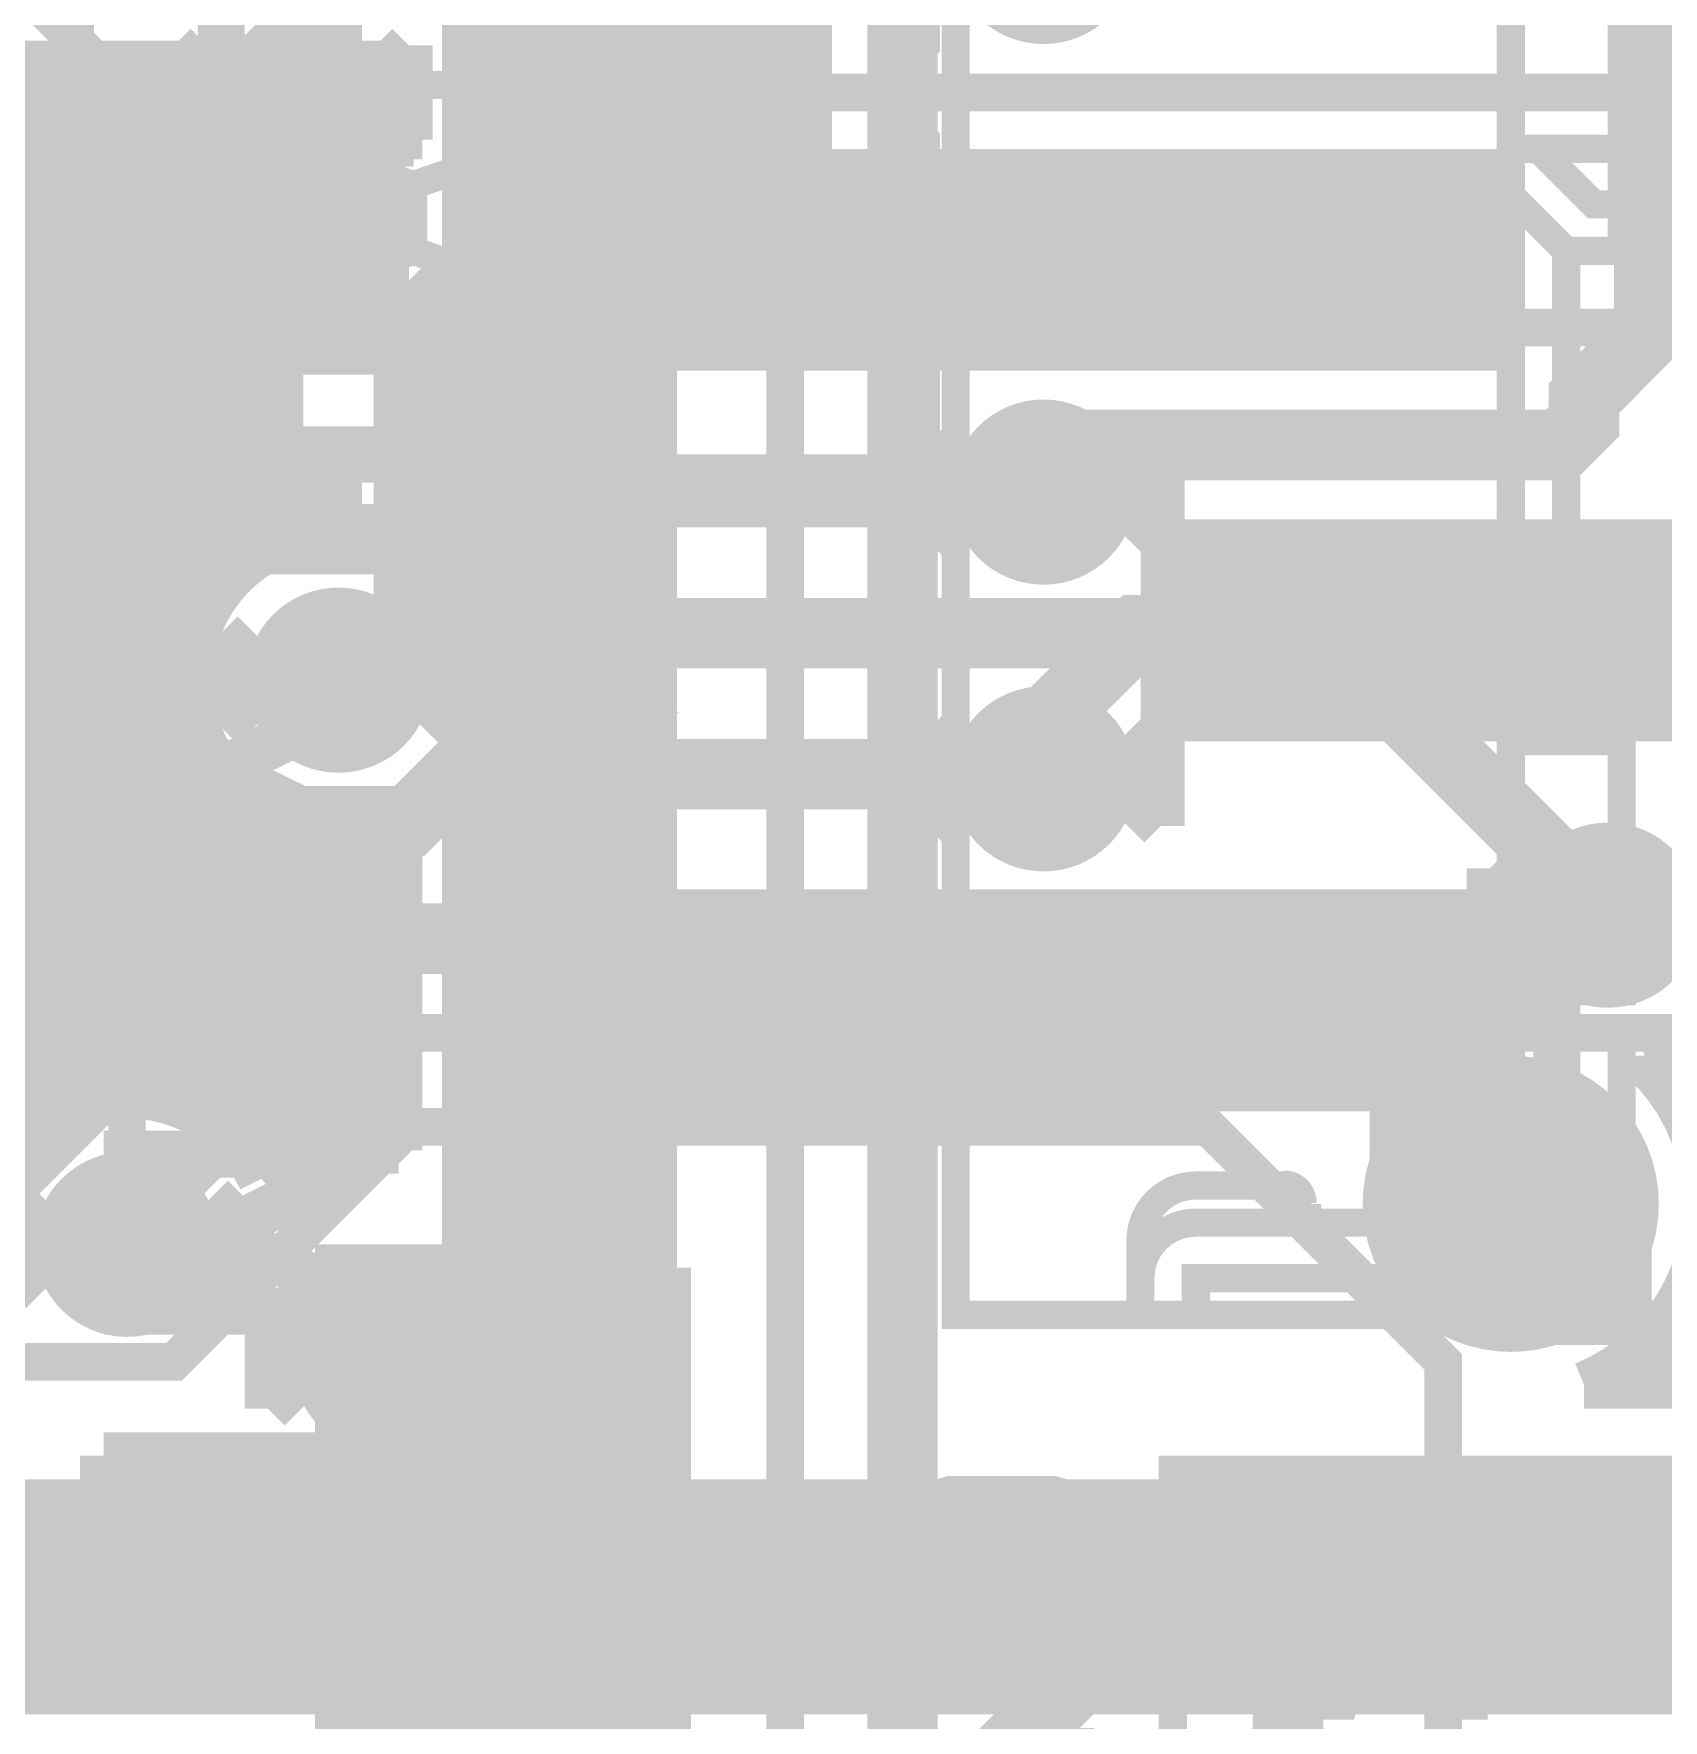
# Model space of a CAD drawing. Extents: x -10 to 131, y -93 to 209.
# Drawn here: x 12.07 to 20.87, y 31.21 to 40.32 of the extents above; entities that cross this region are included whole.
import ezdxf

# ---------------------------------------------------------------- set-up
doc = ezdxf.new("R2010")
doc.units = 0
doc.header["$MEASUREMENT"] = 0
doc.layers.get('0').update_dxf_attribs({"linetype": 'CONTINUOUS'})
for name, color, linetype in [('22-303-0_ASB', 7, 'CONTINUOUS'), ('22-303-0_AST', 7, 'CONTINUOUS'), ('22-303-0_BOT', 2, 'CONTINUOUS'), ('22-303-0_DRD', 6, 'CONTINUOUS'), ('22-303-0_DRL', 1, 'CONTINUOUS'), ('22-303-0_GND', 3, 'CONTINUOUS'), ('22-303-0_IN1', 10, 'CONTINUOUS'), ('22-303-0_SMB', 14, 'CONTINUOUS'), ('22-303-0_SMT', 9, 'CONTINUOUS'), ('22-303-0_SPB', 12, 'CONTINUOUS'), ('22-303-0_SPT', 11, 'CONTINUOUS'), ('22-303-0_SSB', 13, 'CONTINUOUS'), ('22-303-0_SST', 8, 'CONTINUOUS'), ('22-303-0_TOP', 15, 'CONTINUOUS'), ('THRUHOLE_NPT', 7, 'CONTINUOUS'), ('THRUHOLE_TAP', 2, 'CONTINUOUS')]:
    doc.layers.add(name, color=color, linetype=linetype)

# ---------------------------------------------------------------- blocks, each defined once
blk = doc.blocks.new('ROUND_28')
at = {"const_width": 0.54991}
blk.add_lwpolyline([(-0.274954, 0, 1), (0.274954, 0, 1)], format="xyb", close=True, dxfattribs=at)
blk = doc.blocks.new('RECTANGLE_29')
blk.add_solid([(2.74955, 0.59944), (2.74955, -0.59944), (-2.74955, 0.59944), (-2.74955, -0.59944)])
blk = doc.blocks.new('ROUND_65')
at = {"const_width": 0.29972}
blk.add_lwpolyline([(-0.14986, 0, 1), (0.14986, 0, 1)], format="xyb", close=True, dxfattribs=at)
blk = doc.blocks.new('ROUND_70')
at = {"const_width": 0.29972}
blk.add_lwpolyline([(-0.14986, 0, 1), (0.14986, 0, 1)], format="xyb", close=True, dxfattribs=at)
blk = doc.blocks.new('ROUND_75')
at = {"const_width": 0.29972}
blk.add_lwpolyline([(-0.14986, 0, 1), (0.14986, 0, 1)], format="xyb", close=True, dxfattribs=at)
blk = doc.blocks.new('ROUND_115')
at = {"const_width": 0.10033}
blk.add_lwpolyline([(-0.050164, 0, 1), (0.050164, 0, 1)], format="xyb", close=True, dxfattribs=at)
blk = doc.blocks.new('ROUND_116')
at = {"const_width": 0.10033}
blk.add_lwpolyline([(-0.050164, 0, 1), (0.050164, 0, 1)], format="xyb", close=True, dxfattribs=at)
blk = doc.blocks.new('ROUND_117')
at = {"const_width": 0.10033}
blk.add_lwpolyline([(-0.050164, 0, 1), (0.050164, 0, 1)], format="xyb", close=True, dxfattribs=at)
blk = doc.blocks.new('ROUND_85')
at = {"const_width": 0.8001}
blk.add_lwpolyline([(-0.40005, 0, 1), (0.40005, 0, 1)], format="xyb", close=True, dxfattribs=at)
blk = doc.blocks.new('ROUND_97')
at = {"const_width": 0.50038}
blk.add_lwpolyline([(-0.25019, 0, 1), (0.25019, 0, 1)], format="xyb", close=True, dxfattribs=at)
blk = doc.blocks.new('ROUND_98')
at = {"const_width": 0.50038}
blk.add_lwpolyline([(-0.25019, 0, 1), (0.25019, 0, 1)], format="xyb", close=True, dxfattribs=at)
blk = doc.blocks.new('ROUND_100')
at = {"const_width": 0.50038}
blk.add_lwpolyline([(-0.25019, 0, 1), (0.25019, 0, 1)], format="xyb", close=True, dxfattribs=at)
blk = doc.blocks.new('ROUND_101')
at = {"const_width": 0.0635}
blk.add_lwpolyline([(-0.03175, 0, 1), (0.03175, 0, 1)], format="xyb", close=True, dxfattribs=at)
blk = doc.blocks.new('RECTANGLE_9')
blk.add_solid([(0.4064, 0.4826), (0.4064, -0.4826), (-0.4064, 0.4826), (-0.4064, -0.4826)])
blk = doc.blocks.new('RECTANGLE_17')
blk.add_solid([(0.635, 0.508), (0.635, -0.508), (-0.635, 0.508), (-0.635, -0.508)])
blk = doc.blocks.new('ROUND_108')
at = {"const_width": 0.10033}
blk.add_lwpolyline([(-0.050164, 0, 1), (0.050164, 0, 1)], format="xyb", close=True, dxfattribs=at)

msp = doc.modelspace()

# ---------------------------------------------------------------- linework, layer by layer
at = {"layer": '22-303-0_ASB'}
for points, const_width in [([(18.04924, 43.20032), (18.04924, 43.40098), (17.05102, 43.40098), (17.05102, 33.401), (18.04924, 33.401)], 0.1524), ([(18.34896, 42.9006), (20.05076, 42.9006), (20.24888, 42.9006), (20.24888, 41.89984), (20.05076, 41.89984), (20.05076, 42.9006), (20.35048, 43.20032), (20.35048, 41.04894), (20.6502, 41.04894), (20.6502, 39.14902), (20.35048, 39.14902), (20.05076, 39.44874), (20.05076, 36.74872), (20.05076, 36.4998), (20.05076, 35.6997), (20.05076, 35.45078), (20.05076, 34.8996), (20.05076, 33.89884), (20.35048, 33.59912), (18.34896, 33.59912), (18.34896, 33.401), (18.04924, 33.401), (18.04924, 33.59912)], 0.1524), ([(13.081, 40.08882), (13.081, 40.72382), (13.29182, 40.93718), (13.50518, 40.93718), (13.716, 40.72382), (13.716, 40.08882), (12.446, 40.08882)], 0.254), ([(20.6502, 40.80002), (20.50034, 40.80002), (20.20062, 40.5003), (20.05076, 40.5003), (20.05076, 39.7002)], 0.1524), ([(20.6502, 39.40048), (20.50034, 39.40048), (20.20062, 39.7002), (20.05076, 39.7002), (20.05076, 39.44874)], 0.1524), ([(20.6502, 39.7002), (20.20062, 39.7002)], 0.1524), ([(13.081, 39.15918), (12.446, 39.47668)], 0.254), ([(13.081, 38.62832), (13.081, 39.26332), (13.29182, 39.47668), (13.50518, 39.47668), (13.716, 39.26332), (13.716, 38.62832), (12.446, 38.62832)], 0.254), ([(17.05102, 39.40048), (15.0495, 39.40048), (15.0495, 39.10076), (15.0495, 38.80104), (17.05102, 38.80104)], 0.1524), ([(20.35048, 39.14902), (20.35048, 37.05098), (20.6502, 37.05098), (20.6502, 35.14852), (20.35048, 35.14852), (20.35048, 33.59912)], 0.1524), ([(12.446, 38.01618), (12.446, 37.592)], 0.254), ([(13.716, 38.01618), (13.716, 37.592)], 0.254), ([(12.446, 37.80282), (13.716, 37.80282)], 0.254), ([(20.05076, 36.74872), (20.35048, 37.05098)], 0.1524), ([(12.446, 36.7665), (13.716, 36.7665), (13.50518, 36.55568), (13.081, 36.34232), (13.50518, 36.1315), (13.716, 35.92068), (12.446, 35.92068)], 0.254), ([(20.20062, 36.4998), (20.50034, 36.79952), (20.6502, 36.79952)], 0.1524), ([(20.05076, 36.4998), (20.20062, 36.4998), (20.6502, 36.4998)], 0.1524), ([(20.05076, 35.6997), (20.20062, 35.6997), (20.6502, 35.6997)], 0.1524), ([(20.6502, 35.39998), (20.50034, 35.39998), (20.20062, 35.6997)], 0.1524), ([(17.05102, 35.39998), (15.0495, 35.39998), (15.0495, 35.10026), (15.0495, 34.80054), (17.05102, 34.80054)], 0.1524), ([(20.35048, 35.14852), (20.05076, 35.45078)], 0.1524), ([(12.446, 35.09518), (12.446, 35.306), (12.65682, 35.306), (12.65682, 35.09518), (12.446, 35.09518)], 0.254), ([(18.34896, 33.89884), (20.05076, 33.89884), (20.24888, 33.89884), (20.24888, 34.8996), (20.05076, 34.8996)], 0.1524), ([(20.6502, 33.401), (21.04898, 33.401), (21.04898, 34.8996), (20.6502, 34.8996), (20.6502, 33.401), (18.34896, 33.401)], 0.1524), ([(12.446, 34.26968), (13.716, 34.26968), (13.50518, 34.05632), (13.081, 33.8455), (13.50518, 33.63468), (13.716, 33.42132), (12.446, 33.42132)], 0.254), ([(18.84934, 34.0995), (18.34896, 34.0995)], 0.1524), ([(18.95094, 33.89884), (18.95094, 34.00044)], 0.1524), ([(18.04924, 33.79978), (18.04924, 33.59912)], 0.1524)]:
    msp.add_lwpolyline(points, dxfattribs=dict(at, const_width=const_width))
at = {"layer": '22-303-0_ASB', "const_width": 0.1524}
for points in [[(19.05, 39.40048, 0.4142136), (18.75028, 39.10076)], [(19.34972, 39.10076, 0.4142136), (19.05, 39.40048)], [(18.75028, 39.10076, 0.4142136), (19.05, 38.80104)], [(19.05, 38.80104, 0.4142136), (19.34972, 39.10076)], [(19.05, 37.39896, 0.4142136), (18.75028, 37.09924)], [(19.34972, 37.09924, 0.4142136), (19.05, 37.39896)], [(18.75028, 37.09924, 0.4142136), (19.05, 36.79952)], [(19.05, 36.79952, 0.4142136), (19.34972, 37.09924)], [(19.05, 35.39998, 0.4142136), (18.75028, 35.10026)], [(19.34972, 35.10026, 0.4142136), (19.05, 35.39998)], [(18.75028, 35.10026, 0.4142136), (19.05, 34.80054)], [(19.05, 34.80054, 0.4142136), (19.34972, 35.10026)], [(18.34896, 34.0995, 0.4142136), (18.04924, 33.79978)], [(18.92554, 34.00552, 0.4142136), (18.82648, 34.10458)], [(18.34896, 33.89884, 0.4142136), (18.04924, 33.59912)]]:
    msp.add_lwpolyline(points, format="xyb", dxfattribs=at)
at = {"layer": '22-303-0_AST', "const_width": 0.1524}
for points in [[(12.319, 42.037), (16.891, 42.037), (16.891, 40.259), (16.637, 40.005), (16.891, 39.751), (16.891, 37.973), (12.319, 37.973), (12.319, 42.037)], [(13.61186, 39.9288), (13.61186, 40.16502)], [(13.61186, 40.04564), (14.62786, 40.04564), (14.45768, 40.16502)], [(14.11986, 39.14902), (14.29004, 39.0906), (14.45768, 39.0906), (14.62786, 39.14902), (14.62786, 39.50462), (14.45768, 39.56304), (14.29004, 39.56304), (14.11986, 39.50462), (14.11986, 39.14902), (13.94968, 39.0906), (13.78204, 39.0906), (13.61186, 39.14902), (13.61186, 39.50462), (13.78204, 39.56304), (13.94968, 39.56304), (14.11986, 39.50462)], [(18.2245, 30.9245), (21.1455, 30.9245), (21.1455, 32.5628), (18.2245, 32.5628), (18.2245, 30.9245)], [(19.80946, 31.29026), (19.80946, 32.30626), (19.69008, 32.13608)], [(19.20748, 31.4579), (19.14906, 31.29026), (18.79346, 31.29026), (18.7325, 31.4579), (18.7325, 32.13608), (18.79346, 32.30626), (19.14906, 32.30626), (19.20748, 32.13608)], [(20.4089, 31.29026), (20.7645, 32.30626), (20.29206, 32.30626)], [(19.9263, 31.29026), (19.69008, 31.29026)]]:
    msp.add_lwpolyline(points, dxfattribs=at)
at = {"layer": '22-303-0_BOT'}
for points, const_width in [([(17.526, 37.846), (17.78, 38.1), (20.32, 38.1), (20.447, 38.227), (20.447, 38.354), (20.80006, 38.70706), (20.80006, 41.09974)], 0.381), ([(14.04112, 40.1574), (10.28446, 40.1574)], 0.254), ([(12.1666, 40.1574), (12.1666, 34.4805)], 0.254), ([(12.3952, 40.1574), (12.3952, 34.5694)], 0.254), ([(12.6238, 40.1574), (12.6238, 34.58718)], 0.254), ([(12.8524, 40.1574), (12.8524, 34.53892)], 0.254), ([(13.081, 40.1574), (13.081, 37.32784)], 0.254), ([(13.3096, 40.1574), (13.3096, 37.5285)], 0.254), ([(13.5382, 40.1574), (13.5382, 39.13886)], 0.254), ([(13.7668, 40.1574), (13.7668, 39.37508)], 0.254), ([(13.9954, 40.1574), (13.9954, 39.60368)], 0.254), ([(14.04112, 40.1574), (14.04112, 39.64432)], 0.254), ([(14.04112, 40.0558), (10.18286, 40.0558)], 0.254), ([(14.04112, 39.8272), (9.95426, 39.8272)], 0.254), ([(13.98778, 39.5986), (9.72566, 39.5986)], 0.254), ([(13.97762, 39.5859), (13.60932, 39.2176)], 0.254), ([(13.75918, 39.37), (11.03884, 39.37)], 0.254), ([(13.716, 36.83), (14.097, 37.211), (14.097, 38.71976), (14.478, 39.10076), (17.29994, 39.10076)], 0.381), ([(13.54074, 39.1414), (11.2395, 39.1414)], 0.254), ([(13.42644, 38.9128), (11.3284, 38.9128)], 0.254), ([(13.3985, 38.71976), (13.3985, 37.57168)], 0.254), ([(13.3985, 38.6842), (11.34618, 38.6842)], 0.254), ([(13.3985, 38.4556), (11.29792, 38.4556)], 0.254), ([(13.3985, 38.227), (11.16838, 38.227)], 0.254), ([(13.3985, 37.9984), (10.8712, 37.9984)], 0.254), ([(13.3985, 37.7698), (8.63854, 37.7698)], 0.254), ([(13.33246, 37.5412), (2.1336, 37.5412)], 0.254), ([(13.0683, 37.3126), (2.11328, 37.3126)], 0.254), ([(20.80006, 37.09924), (18.034, 37.09924), (17.526, 36.59124), (17.526, 36.2966)], 0.381), ([(12.94892, 37.084), (1.99898, 37.084)], 0.254), ([(12.90828, 36.8554), (1.77546, 36.8554)], 0.254), ([(12.93368, 36.6268), (1.54686, 36.6268)], 0.254), ([(13.03274, 36.3982), (1.31826, 36.3982)], 0.254), ([(13.081, 36.32962), (13.081, 34.40938)], 0.254), ([(13.25118, 36.1696), (1.08966, 36.1696)], 0.254), ([(13.3096, 36.1315), (13.3096, 34.14268)], 0.254), ([(13.9954, 36.07054), (13.9954, 34.29)], 0.254), ([(14.04112, 36.09086), (14.04112, 34.29)], 0.254), ([(13.5382, 36.0426), (13.5382, 34.2646)], 0.254), ([(13.7668, 36.02228), (13.7668, 34.29)], 0.254), ([(14.04112, 35.941), (0.86106, 35.941)], 0.254), ([(14.04112, 35.7124), (0.63246, 35.7124)], 0.254), ([(20.574, 35.56), (20.11426, 35.10026), (17.29994, 35.10026)], 0.381), ([(14.04112, 35.4838), (0.40386, 35.4838)], 0.254), ([(14.04112, 35.2552), (0.17526, 35.2552)], 0.254), ([(14.04112, 35.0266), (-0.0508, 35.0266)], 0.254), ([(14.04112, 34.798), (-0.2794, 34.798)], 0.254), ([(26.0985, 34.798), (20.8407, 34.798)], 0.254), ([(20.8534, 34.80054), (20.8534, 34.68624)], 0.254), ([(12.39266, 34.5694), (-0.508, 34.5694)], 0.254), ([(14.04112, 34.5694), (12.75334, 34.5694)], 0.254), ([(26.0985, 34.5694), (20.93976, 34.5694)], 0.254), ([(11.9888, 34.3408), (-0.5334, 34.3408)], 0.254), ([(14.04112, 34.3408), (13.15466, 34.3408)], 0.254), ([(14.04112, 34.29), (13.716, 34.29)], 0.254), ([(13.716, 33.655), (13.716, 32.639)], 0.254), ([(15.494, 33.655), (13.716, 33.655)], 0.254), ([(15.494, 33.655), (15.494, 30.226), (13.716, 30.226)], 0.254), ([(13.9192, 33.655), (13.9192, 30.226)], 0.254), ([(14.1478, 33.655), (14.1478, 30.226)], 0.254), ([(14.3764, 33.655), (14.3764, 30.226)], 0.254), ([(14.605, 33.655), (14.605, 30.226)], 0.254), ([(14.8336, 33.655), (14.8336, 30.226)], 0.254), ([(15.0622, 33.655), (15.0622, 30.226)], 0.254), ([(15.2908, 33.655), (15.2908, 30.226)], 0.254), ([(15.494, 33.528), (13.716, 33.528)], 0.254), ([(26.0985, 33.4264), (20.93722, 33.4264)], 0.254), ([(15.494, 33.2994), (13.716, 33.2994)], 0.254), ([(20.8534, 33.3121), (20.8534, 33.02)], 0.254), ([(26.0096, 33.1978), (20.7391, 33.1978)], 0.254), ([(15.494, 33.0708), (13.716, 33.0708)], 0.254), ([(20.6248, 33.11144), (20.6248, 33.02)], 0.254), ([(25.98928, 33.02), (20.447, 33.02)], 0.254), ([(25.98928, 33.02), (20.447, 33.02)], 0.254), ([(15.494, 32.8422), (13.716, 32.8422)], 0.254), ([(12.446, 32.639), (12.446, 31.369)], 0.254), ([(13.716, 32.639), (12.446, 32.639)], 0.254), ([(15.494, 32.6136), (12.446, 32.6136)], 0.254), ([(12.5476, 32.639), (12.5476, 31.369)], 0.254), ([(12.7762, 32.639), (12.7762, 31.369)], 0.254), ([(13.0048, 32.639), (13.0048, 31.369)], 0.254), ([(13.2334, 32.639), (13.2334, 31.369)], 0.254), ([(13.462, 32.639), (13.462, 31.369)], 0.254), ([(13.6906, 32.639), (13.6906, 31.369)], 0.254), ([(12.954, 31.877), (8.509, 31.877), (4.445, 31.877)], 1.27), ([(4.445, 31.877), (8.509, 31.877), (12.954, 31.877)], 1.27), ([(8.509, 31.877), (12.954, 31.877)], 1.27), ([(15.494, 32.385), (12.446, 32.385)], 0.254), ([(13.97, 31.877), (12.954, 31.877)], 1.27), ([(14.859, 31.877), (13.97, 31.877)], 1.27), ([(13.97, 31.877), (14.859, 31.877), (28.067, 31.877), (30.48, 31.877)], 1.27), ([(13.97, 31.877), (14.859, 31.877)], 1.27), ([(13.97, 31.877), (14.859, 31.877), (28.067, 31.877)], 1.27), ([(15.494, 32.1564), (12.446, 32.1564)], 0.254), ([(15.494, 31.9278), (12.446, 31.9278)], 0.254), ([(15.494, 31.6992), (12.446, 31.6992)], 0.254), ([(15.494, 31.4706), (12.446, 31.4706)], 0.254), ([(13.716, 31.369), (12.446, 31.369)], 0.254), ([(13.716, 31.369), (13.716, 30.226)], 0.254), ([(15.494, 31.242), (13.716, 31.242)], 0.254)]:
    msp.add_lwpolyline(points, dxfattribs=dict(at, const_width=const_width))
at = {"layer": '22-303-0_BOT', "const_width": 0.254}
for points in [[(14.04112, 39.64432, 0.027746), (13.98362, 39.5926)], [(14.04112, 39.64432, 0.027746), (13.98362, 39.5926)], [(13.6017, 39.21252, 0.1982443), (13.39833, 38.71976)], [(13.3985, 37.57168, 0.3001342), (12.90828, 36.83)], [(12.90828, 36.83, 0.4142136), (13.716, 36.02228)], [(13.716, 36.02228, 0.1039696), (14.04121, 36.09064)], [(20.77974, 34.77768, 0.3407477), (21.38172, 35.56)], [(21.1074, 34.00044, 0.2073352), (20.77335, 34.77138)], [(12.573, 34.58972, 0.4142136), (11.76528, 33.782)], [(13.29944, 34.13506, 0.2871217), (12.573, 34.58972)], [(13.716, 34.29, 0.1806004), (13.29983, 34.13461)], [(20.447, 33.02, 0.3057028), (21.1074, 34.00044)]]:
    msp.add_lwpolyline(points, format="xyb", dxfattribs=at)
at = {"layer": '22-303-0_DRD', "const_width": 0.254}
for points in [[(17.526, 40.386), (16.891, 41.021)], [(18.161, 41.021), (17.526, 40.386)], [(12.827, 39.751), (13.462, 40.386)], [(13.462, 40.386), (14.097, 39.751)], [(12.827, 40.259), (12.827, 39.751)], [(13.462, 39.624), (12.827, 40.259)], [(14.097, 40.259), (13.462, 39.624)], [(14.097, 39.751), (14.097, 40.259)], [(16.891, 37.592), (17.526, 38.227)], [(17.526, 38.227), (18.161, 37.592)], [(16.891, 38.1), (16.891, 37.592)], [(17.526, 37.465), (16.891, 38.1)], [(18.161, 38.1), (17.526, 37.465)], [(18.161, 37.592), (18.161, 38.1)], [(13.081, 36.576), (13.716, 37.211)], [(13.716, 37.211), (14.351, 36.576)], [(13.081, 37.084), (13.081, 36.576)], [(13.716, 36.449), (13.081, 37.084)], [(14.351, 37.084), (13.716, 36.449)], [(14.351, 36.576), (14.351, 37.084)], [(16.891, 36.0426), (17.526, 36.6776)], [(17.526, 36.6776), (18.161, 36.0426)], [(16.891, 36.5506), (16.891, 36.0426)], [(17.526, 35.9156), (16.891, 36.5506)], [(18.161, 36.5506), (17.526, 35.9156)], [(18.161, 36.0426), (18.161, 36.5506)], [(19.939, 35.306), (20.574, 35.941)], [(20.574, 35.941), (21.209, 35.306)], [(19.939, 35.814), (19.939, 35.306)], [(20.574, 35.179), (19.939, 35.814)], [(21.209, 35.814), (20.574, 35.179)], [(19.41576, 34.63544), (19.41576, 34.00044)], [(20.05076, 34.63544), (19.41576, 34.63544)], [(20.05076, 33.36544), (20.05076, 34.63544)], [(11.938, 33.528), (12.573, 34.163)], [(12.573, 34.163), (13.208, 33.528)], [(12.573, 33.401), (11.938, 34.036)], [(13.208, 34.036), (12.573, 33.401)], [(13.208, 33.528), (13.208, 34.036)], [(19.41576, 34.00044), (20.68576, 34.00044)], [(20.68576, 34.00044), (20.68576, 33.36544)], [(13.335, 32.893), (13.97, 33.528)], [(13.97, 33.528), (14.605, 32.893)], [(14.224, 32.893), (14.859, 33.528)], [(14.859, 33.528), (15.494, 32.893)], [(13.335, 33.401), (13.335, 32.893)], [(13.97, 32.766), (13.335, 33.401)], [(14.605, 33.401), (13.97, 32.766)], [(14.224, 33.401), (14.224, 32.893)], [(14.859, 32.766), (14.224, 33.401)], [(14.605, 32.893), (14.605, 33.401)], [(15.494, 33.401), (14.859, 32.766)], [(15.494, 32.893), (15.494, 33.401)], [(20.68576, 33.36544), (20.05076, 33.36544)], [(12.319, 31.623), (12.954, 32.258)], [(12.954, 32.258), (13.589, 31.623)], [(13.335, 31.623), (13.97, 32.258)], [(13.97, 32.258), (14.605, 31.623)], [(14.224, 31.623), (14.859, 32.258)], [(14.224, 31.623), (14.859, 32.258)], [(14.859, 32.258), (15.494, 31.623)], [(14.859, 32.258), (15.494, 31.623)], [(12.319, 32.131), (12.319, 31.623)], [(12.954, 31.496), (12.319, 32.131)], [(13.589, 32.131), (12.954, 31.496)], [(13.335, 32.131), (13.335, 31.623)], [(13.97, 31.496), (13.335, 32.131)], [(13.589, 31.623), (13.589, 32.131)], [(14.605, 32.131), (13.97, 31.496)], [(14.224, 32.131), (14.224, 31.623)], [(14.859, 31.496), (14.224, 32.131)], [(14.224, 32.131), (14.224, 31.623)], [(14.859, 31.496), (14.224, 32.131)], [(14.605, 31.623), (14.605, 32.131)], [(15.494, 32.131), (14.859, 31.496)], [(15.494, 32.131), (14.859, 31.496)], [(15.494, 31.623), (15.494, 32.131)], [(15.494, 31.623), (15.494, 32.131)]]:
    msp.add_lwpolyline(points, dxfattribs=at)
at = {"layer": '22-303-0_IN1'}
for points, const_width in [([(14.9098, 31.877), (14.9098, 54.0258), (16.51, 55.626)], 1.27), ([(9.398, 44.45), (9.398, 43.18), (12.573, 40.005), (12.573, 33.782)], 0.2032), ([(17.399, 42.037), (17.399, 41.656), (16.764, 41.021), (16.764, 30.48)], 0.381), ([(16.129, 41.402), (16.129, 25.908), (16.51, 25.527)], 0.2032), ([(15.494, 33.655), (13.716, 33.655), (13.716, 30.226)], 0.254), ([(13.8176, 33.655), (13.8176, 30.226)], 0.254), ([(14.0462, 33.655), (14.0462, 30.226)], 0.254), ([(14.2748, 33.655), (14.2748, 30.226)], 0.254), ([(14.5034, 33.655), (14.5034, 30.226)], 0.254), ([(14.732, 33.655), (14.732, 30.226)], 0.254), ([(14.9606, 33.655), (14.9606, 30.226)], 0.254), ([(15.1892, 33.655), (15.1892, 30.226)], 0.254), ([(15.4178, 33.655), (15.4178, 30.226)], 0.254), ([(15.494, 33.655), (15.494, 30.226)], 0.254), ([(15.494, 33.528), (13.716, 33.528)], 0.254), ([(15.494, 33.2994), (13.716, 33.2994)], 0.254), ([(15.494, 33.0708), (13.716, 33.0708)], 0.254), ([(15.494, 32.8422), (13.716, 32.8422)], 0.254), ([(15.494, 32.6136), (13.716, 32.6136)], 0.254), ([(15.494, 32.385), (13.716, 32.385)], 0.254), ([(15.494, 32.1564), (13.716, 32.1564)], 0.254), ([(15.494, 31.9278), (13.716, 31.9278)], 0.254), ([(14.859, 31.877), (14.9098, 31.877)], 0.381), ([(15.494, 31.6992), (13.716, 31.6992)], 0.254), ([(15.494, 31.4706), (13.716, 31.4706)], 0.254), ([(15.494, 31.242), (13.716, 31.242)], 0.254)]:
    msp.add_lwpolyline(points, dxfattribs=dict(at, const_width=const_width))
at = {"layer": '22-303-0_SSB'}
for points, const_width in [([(18.04924, 43.20032), (18.04924, 43.40098), (17.05102, 43.40098), (17.05102, 33.401), (18.04924, 33.401)], 0.1524), ([(18.34896, 42.9006), (20.05076, 42.9006), (20.24888, 42.9006), (20.24888, 41.89984), (20.05076, 41.89984), (20.05076, 42.9006), (20.35048, 43.20032), (20.35048, 41.04894), (20.6502, 41.04894), (20.6502, 39.14902), (20.35048, 39.14902), (20.05076, 39.44874), (20.05076, 36.74872), (20.05076, 36.4998), (20.05076, 35.6997), (20.05076, 35.45078), (20.05076, 34.8996), (20.05076, 33.89884), (20.35048, 33.59912), (18.34896, 33.59912), (18.34896, 33.401), (18.04924, 33.401), (18.04924, 33.59912)], 0.1524), ([(13.081, 40.08882), (13.081, 40.72382), (13.29182, 40.93718), (13.50518, 40.93718), (13.716, 40.72382), (13.716, 40.08882), (12.446, 40.08882)], 0.254), ([(20.6502, 40.80002), (20.50034, 40.80002), (20.20062, 40.5003), (20.05076, 40.5003), (20.05076, 39.7002)], 0.1524), ([(20.6502, 39.40048), (20.50034, 39.40048), (20.20062, 39.7002), (20.05076, 39.7002), (20.05076, 39.44874)], 0.1524), ([(20.6502, 39.7002), (20.20062, 39.7002)], 0.1524), ([(13.081, 39.15918), (12.446, 39.47668)], 0.254), ([(13.081, 38.62832), (13.081, 39.26332), (13.29182, 39.47668), (13.50518, 39.47668), (13.716, 39.26332), (13.716, 38.62832), (12.446, 38.62832)], 0.254), ([(17.05102, 39.40048), (15.0495, 39.40048), (15.0495, 39.10076), (15.0495, 38.80104), (17.05102, 38.80104)], 0.1524), ([(20.35048, 39.14902), (20.35048, 37.05098), (20.6502, 37.05098), (20.6502, 35.14852), (20.35048, 35.14852), (20.35048, 33.59912)], 0.1524), ([(12.446, 38.01618), (12.446, 37.592)], 0.254), ([(13.716, 38.01618), (13.716, 37.592)], 0.254), ([(12.446, 37.80282), (13.716, 37.80282)], 0.254), ([(20.05076, 36.74872), (20.35048, 37.05098)], 0.1524), ([(12.446, 36.7665), (13.716, 36.7665), (13.50518, 36.55568), (13.081, 36.34232), (13.50518, 36.1315), (13.716, 35.92068), (12.446, 35.92068)], 0.254), ([(20.20062, 36.4998), (20.50034, 36.79952), (20.6502, 36.79952)], 0.1524), ([(20.05076, 36.4998), (20.20062, 36.4998), (20.6502, 36.4998)], 0.1524), ([(20.05076, 35.6997), (20.20062, 35.6997), (20.6502, 35.6997)], 0.1524), ([(20.6502, 35.39998), (20.50034, 35.39998), (20.20062, 35.6997)], 0.1524), ([(17.05102, 35.39998), (15.0495, 35.39998), (15.0495, 35.10026), (15.0495, 34.80054), (17.05102, 34.80054)], 0.1524), ([(20.35048, 35.14852), (20.05076, 35.45078)], 0.1524), ([(12.446, 35.09518), (12.446, 35.306), (12.65682, 35.306), (12.65682, 35.09518), (12.446, 35.09518)], 0.254), ([(18.34896, 33.89884), (20.05076, 33.89884), (20.24888, 33.89884), (20.24888, 34.8996), (20.05076, 34.8996)], 0.1524), ([(20.6502, 33.401), (21.04898, 33.401), (21.04898, 34.8996), (20.6502, 34.8996), (20.6502, 33.401), (18.34896, 33.401)], 0.1524), ([(12.446, 34.26968), (13.716, 34.26968), (13.50518, 34.05632), (13.081, 33.8455), (13.50518, 33.63468), (13.716, 33.42132), (12.446, 33.42132)], 0.254), ([(18.84934, 34.0995), (18.34896, 34.0995)], 0.1524), ([(18.95094, 33.89884), (18.95094, 34.00044)], 0.1524), ([(18.04924, 33.79978), (18.04924, 33.59912)], 0.1524)]:
    msp.add_lwpolyline(points, dxfattribs=dict(at, const_width=const_width))
at = {"layer": '22-303-0_SSB', "const_width": 0.1524}
for points in [[(19.05, 39.40048, 0.4142136), (18.75028, 39.10076)], [(19.34972, 39.10076, 0.4142136), (19.05, 39.40048)], [(18.75028, 39.10076, 0.4142136), (19.05, 38.80104)], [(19.05, 38.80104, 0.4142136), (19.34972, 39.10076)], [(19.05, 37.39896, 0.4142136), (18.75028, 37.09924)], [(19.34972, 37.09924, 0.4142136), (19.05, 37.39896)], [(18.75028, 37.09924, 0.4142136), (19.05, 36.79952)], [(19.05, 36.79952, 0.4142136), (19.34972, 37.09924)], [(19.05, 35.39998, 0.4142136), (18.75028, 35.10026)], [(19.34972, 35.10026, 0.4142136), (19.05, 35.39998)], [(18.75028, 35.10026, 0.4142136), (19.05, 34.80054)], [(19.05, 34.80054, 0.4142136), (19.34972, 35.10026)], [(18.34896, 34.0995, 0.4142136), (18.04924, 33.79978)], [(18.92554, 34.00552, 0.4142136), (18.82648, 34.10458)], [(18.34896, 33.89884, 0.4142136), (18.04924, 33.59912)]]:
    msp.add_lwpolyline(points, format="xyb", dxfattribs=at)
at = {"layer": '22-303-0_SST', "const_width": 0.1524}
for points in [[(12.319, 42.037), (12.319, 37.973), (16.891, 37.973), (16.891, 39.751), (16.637, 40.005), (16.891, 40.259), (16.891, 42.037), (12.319, 42.037)], [(14.57198, 37.58438), (14.42974, 37.5412), (14.42974, 37.37102), (14.57198, 37.33038), (14.71168, 37.24402), (15.13586, 37.24402), (15.2781, 37.2872), (15.2781, 37.5412), (15.13586, 37.58438), (14.57198, 37.58438)], [(14.71168, 37.4142), (14.42974, 37.24402)], [(14.42974, 36.64458), (14.42974, 36.81222)], [(14.42974, 36.7284), (15.2781, 36.7284), (15.13586, 36.81222)], [(14.85392, 35.99942), (14.99362, 35.95878), (15.13586, 35.95878), (15.2781, 35.99942), (15.2781, 36.25342), (15.13586, 36.2966), (14.99362, 36.2966), (14.85392, 36.25342), (14.85392, 35.99942), (14.71168, 35.95878), (14.57198, 35.95878), (14.42974, 35.99942), (14.42974, 36.25342), (14.57198, 36.2966), (14.71168, 36.2966), (14.85392, 36.25342)], [(14.20876, 32.639), (14.06906, 32.68218), (14.06906, 32.93618), (14.20876, 32.97682), (14.77518, 32.97682), (14.91488, 32.93618), (14.91488, 32.68218), (14.77518, 32.639)], [(18.2245, 30.9245), (21.1455, 30.9245), (21.1455, 32.5628), (18.2245, 32.5628), (18.2245, 30.9245)], [(17.018, 32.11576), (16.87576, 32.15894), (16.87576, 32.41294), (17.018, 32.45358), (17.58188, 32.45358), (17.72412, 32.41294), (17.72412, 32.15894), (17.58188, 32.11576)], [(14.351, 31.9532), (14.351, 32.29102), (14.91488, 32.12338), (14.91488, 32.03702), (14.06906, 32.03702)], [(16.87576, 31.51378), (16.87576, 31.68396)], [(16.87576, 31.60014), (17.72412, 31.60014), (17.58188, 31.68396)], [(14.351, 31.2674), (14.351, 31.60522), (14.91488, 31.43758), (14.91488, 31.35122), (14.06906, 31.35122)], [(16.87576, 31.08198), (17.72412, 30.82798), (17.72412, 31.16834)]]:
    msp.add_lwpolyline(points, dxfattribs=at)
at = {"layer": '22-303-0_TOP'}
for points, const_width in [([(13.462, 40.005), (13.462, 38.989)], 0.381), ([(15.748, 40.005), (24.765, 40.005)], 0.2032), ([(-6.477, 39.243), (4.572, 39.243), (6.096, 37.719), (6.604, 37.719), (8.001, 39.116), (9.017, 39.116), (10.033, 38.1), (14.224, 38.1), (14.859, 38.735), (24.765, 38.735), (25.908, 39.878), (52.324, 39.878), (53.086, 39.116)], 0.2032), ([(4.07416, 29.72054), (4.07416, 31.115), (2.794, 32.39516), (2.794, 35.179), (3.302, 35.687), (10.668, 35.687), (12.573, 37.592), (14.478, 37.592), (14.732, 37.846), (17.526, 37.846)], 0.381), ([(6.67512, 29.72054), (6.67512, 33.0835), (8.00608, 34.417), (11.303, 34.417), (12.954, 36.068), (14.097, 36.068), (15.113, 37.084), (19.05, 37.084), (20.574, 35.56)], 0.381), ([(6.02488, 29.72054), (6.02488, 33.34512), (7.47776, 34.798), (7.493, 34.798), (7.747, 35.052), (10.922, 35.052), (12.7, 36.83), (13.716, 36.83)], 0.381), ([(17.526, 36.2966), (17.5006, 36.322), (15.367, 36.322), (14.478, 35.433), (13.208, 35.433), (11.557, 33.782), (10.668, 33.782), (10.414, 33.528), (10.414, 32.766), (8.62584, 30.97784), (8.62584, 29.72054)], 0.381), ([(12.573, 33.782), (13.716, 34.925), (24.384, 34.925), (25.146, 35.687), (25.146, 35.814)], 0.2032), ([(20.72386, 29.58592), (20.72386, 30.50286), (20.72386, 30.734), (20.066, 30.734), (19.685, 31.115), (19.685, 33.147), (18.415, 34.417), (14.097, 34.417), (12.827, 33.147), (11.303, 33.147), (11.176, 33.02)], 0.2032), ([(21.844, 33.909), (21.844, 33.147), (20.447, 31.75), (20.3962, 31.75)], 0.381), ([(21.844, 33.909), (21.844, 33.147), (20.447, 31.75), (20.3962, 31.75)], 0.381), ([(14.605, 29.16936), (14.859, 29.42336), (14.859, 31.877)], 1.27), ([(16.764, 30.48), (18.034, 31.75), (18.923, 31.75), (18.9738, 31.75)], 0.381), ([(16.764, 30.48), (18.034, 31.75), (18.923, 31.75), (18.9738, 31.75)], 0.381), ([(18.9738, 31.75), (18.923, 31.75), (18.8468, 31.6738), (18.8468, 30.988), (19.42592, 30.40888), (19.42592, 29.58592)], 0.381)]:
    msp.add_lwpolyline(points, dxfattribs=dict(at, const_width=const_width))

# ---------------------------------------------------------------- block references
at = {"layer": '22-303-0_BOT'}
for name, p in [('ROUND_75', (13.462, 40.005)), ('RECTANGLE_29', (17.29994, 39.10076)), ('ROUND_70', (17.526, 37.846)), ('RECTANGLE_29', (20.80006, 37.09924)), ('ROUND_70', (13.716, 36.83)), ('ROUND_70', (17.526, 36.2966)), ('ROUND_70', (20.574, 35.56)), ('RECTANGLE_29', (17.29994, 35.10026)), ('ROUND_28', (20.05076, 34.00044)), ('ROUND_70', (12.573, 33.782)), ('ROUND_65', (13.97, 33.147)), ('ROUND_65', (14.859, 33.147)), ('ROUND_65', (12.954, 31.877)), ('ROUND_65', (13.97, 31.877)), ('ROUND_70', (14.859, 31.877))]:
    msp.add_blockref(name, p, dxfattribs=at)
at = {"layer": '22-303-0_DRL'}
for name, p in [('ROUND_117', (13.462, 40.005)), ('ROUND_116', (17.526, 37.846)), ('ROUND_116', (13.716, 36.83)), ('ROUND_116', (17.526, 36.2966)), ('ROUND_116', (20.574, 35.56)), ('ROUND_28', (20.05076, 34.00044)), ('ROUND_117', (12.573, 33.782)), ('ROUND_115', (13.97, 33.147)), ('ROUND_115', (14.859, 33.147)), ('ROUND_115', (12.954, 31.877)), ('ROUND_115', (13.97, 31.877)), ('ROUND_117', (14.859, 31.877))]:
    msp.add_blockref(name, p, dxfattribs=at)
at = {"layer": '22-303-0_GND'}
for name, p in [('ROUND_100', (17.526, 40.767)), ('ROUND_101', (13.462, 40.005)), ('ROUND_98', (17.526, 37.846)), ('ROUND_98', (13.716, 36.83)), ('ROUND_98', (17.526, 36.2966)), ('ROUND_98', (20.574, 35.56)), ('ROUND_85', (20.05076, 34.00044)), ('ROUND_100', (12.573, 33.782)), ('ROUND_97', (13.97, 33.147)), ('ROUND_97', (14.859, 33.147)), ('ROUND_97', (12.954, 31.877)), ('ROUND_97', (13.97, 31.877)), ('ROUND_100', (14.859, 31.877))]:
    msp.add_blockref(name, p, dxfattribs=at)
at = {"layer": '22-303-0_IN1'}
for name, p in [('ROUND_75', (13.462, 40.005)), ('ROUND_70', (17.526, 37.846)), ('ROUND_70', (13.716, 36.83)), ('ROUND_70', (17.526, 36.2966)), ('ROUND_70', (20.574, 35.56)), ('ROUND_28', (20.05076, 34.00044)), ('ROUND_70', (12.573, 33.782)), ('ROUND_65', (13.97, 33.147)), ('ROUND_65', (14.859, 33.147)), ('ROUND_65', (12.954, 31.877)), ('ROUND_65', (13.97, 31.877)), ('ROUND_70', (14.859, 31.877))]:
    msp.add_blockref(name, p, dxfattribs=at)
at = {"layer": '22-303-0_SMB'}
for p in [(17.29994, 39.10076), (20.80006, 37.09924), (17.29994, 35.10026)]:
    msp.add_blockref('RECTANGLE_29', p, dxfattribs=at)
at = {"layer": '22-303-0_SMT'}
for name, p in [('RECTANGLE_17', (15.748, 40.005)), ('RECTANGLE_17', (13.462, 38.989)), ('RECTANGLE_9', (18.9738, 31.75)), ('RECTANGLE_9', (20.3962, 31.75))]:
    msp.add_blockref(name, p, dxfattribs=at)
at = {"layer": '22-303-0_SPB'}
for p in [(17.29994, 39.10076), (20.80006, 37.09924), (17.29994, 35.10026)]:
    msp.add_blockref('RECTANGLE_29', p, dxfattribs=at)
at = {"layer": '22-303-0_SPT'}
for name, p in [('RECTANGLE_17', (15.748, 40.005)), ('RECTANGLE_17', (13.462, 38.989)), ('RECTANGLE_9', (18.9738, 31.75)), ('RECTANGLE_9', (20.3962, 31.75))]:
    msp.add_blockref(name, p, dxfattribs=at)
at = {"layer": '22-303-0_TOP'}
for name, p in [('RECTANGLE_17', (15.748, 40.005)), ('ROUND_70', (13.462, 40.005)), ('RECTANGLE_17', (13.462, 38.989)), ('ROUND_70', (17.526, 37.846)), ('ROUND_70', (13.716, 36.83)), ('ROUND_70', (17.526, 36.2966)), ('ROUND_70', (20.574, 35.56)), ('ROUND_28', (20.05076, 34.00044)), ('ROUND_70', (12.573, 33.782)), ('ROUND_65', (13.97, 33.147)), ('ROUND_65', (14.859, 33.147)), ('ROUND_65', (12.954, 31.877)), ('ROUND_65', (13.97, 31.877)), ('ROUND_70', (14.859, 31.877)), ('RECTANGLE_9', (18.9738, 31.75)), ('RECTANGLE_9', (20.3962, 31.75))]:
    msp.add_blockref(name, p, dxfattribs=at)
at = {"layer": 'THRUHOLE_NPT'}
msp.add_blockref('ROUND_28', (20.05076, 34.00044), dxfattribs=at)
at = {"layer": 'THRUHOLE_TAP'}
for p in [(13.462, 40.005), (17.526, 37.846), (13.716, 36.83), (17.526, 36.2966), (20.574, 35.56), (12.573, 33.782), (13.97, 33.147), (14.859, 33.147), (12.954, 31.877), (13.97, 31.877), (14.859, 31.877)]:
    msp.add_blockref('ROUND_108', p, dxfattribs=at)

doc.saveas('drawing.dxf')
